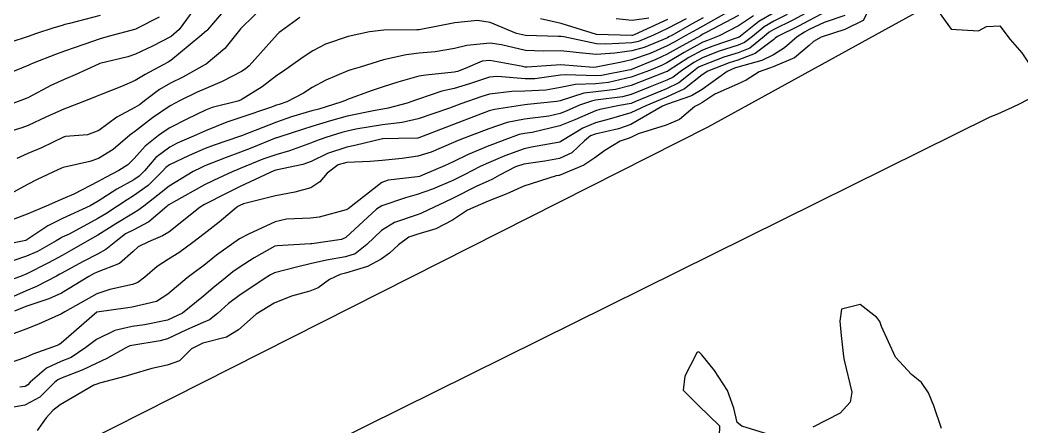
# Model space of a CAD drawing. Header units: metres. Extents: x 298520 to 308411, y 7433745 to 7450750.
# Drawn here: x 300471.4 to 300527.9, y 7446867.3 to 7446890.3 of the extents above; entities that cross this region are included whole.
import ezdxf

# ---------------------------------------------------------------- set-up
doc = ezdxf.new("R2010")
doc.units = ezdxf.units.M
doc.header["$LTSCALE"] = 10
for name, color, linetype in [('Curvas de Nivel 1m', 11, 'Continuous'), ('Curvas de Nivel 5m', 15, 'Continuous'), ('Vias Primárias', 230, 'Continuous')]:
    doc.layers.add(name, color=color, linetype=linetype)

msp = doc.modelspace()

# ---------------------------------------------------------------- linework, layer by layer
at = {"layer": 'Curvas de Nivel 1m', "flags": 128}
for points, elevation in [([(300485.792, 7446891.662), (300483.935, 7446889.852), (300483.856, 7446889.768), (300483.795, 7446889.691), (300482.962, 7446888.66), (300481.914, 7446887.779), (300481.808, 7446887.712), (300480.589, 7446887.043), (300479.897, 7446886.7), (300479.287, 7446886.351), (300478.5, 7446885.754), (300478.155, 7446885.483), (300477.879, 7446885.322), (300476.867, 7446884.776), (300475.865, 7446884.036), (300475.219, 7446883.79), (300473.979, 7446883.69), (300473.861, 7446883.658), (300472.618, 7446883.056), (300471.847, 7446882.737), (300471.23, 7446882.448)], 683), ([(300517.919, 7446891.281), (300515.942, 7446890.238), (300515.331, 7446889.924), (300514.155, 7446889.328), (300514.012, 7446889.249), (300513.931, 7446889.17), (300512.892, 7446888.367), (300511.913, 7446887.999), (300511.412, 7446887.856), (300510.207, 7446887.375), (300509.901, 7446887.175), (300508.904, 7446886.378), (300507.888, 7446885.912), (300506.722, 7446885.417), (300505.879, 7446885.032), (300504.648, 7446884.669), (300503.873, 7446884.468), (300503.158, 7446884.169), (300502.024, 7446883.468), (300501.93, 7446883.401), (300501.861, 7446883.371), (300500.265, 7446883.086), (300499.855, 7446882.992), (300498.754, 7446882.606), (300497.843, 7446882.215), (300497.373, 7446881.994), (300496.501, 7446881.54), (300495.83, 7446881.209), (300494.673, 7446880.713), (300493.821, 7446880.419), (300493.157, 7446880.24), (300491.815, 7446879.781), (300491.531, 7446879.594), (300489.797, 7446878), (300489.546, 7446877.872), (300487.883, 7446877.639), (300487.801, 7446877.631), (300485.918, 7446877.531), (300485.79, 7446877.496), (300484.618, 7446876.84), (300483.772, 7446876.308), (300483.412, 7446876.05), (300482.976, 7446875.698), (300482.308, 7446875.154), (300481.753, 7446874.681), (300480.575, 7446873.728), (300479.739, 7446873.325), (300478.429, 7446873.06), (300477.735, 7446872.97), (300476.75, 7446872.753), (300475.728, 7446872.244), (300475.127, 7446871.789), (300474.29, 7446871.226), (300473.711, 7446870.991), (300472.896, 7446870.627), (300471.991, 7446869.827), (300471.842, 7446869.678), (300471.691, 7446869.596), (300471.399, 7446869.543)], 673), ([(300519.518, 7446891.264), (300518.974, 7446890.239), (300517.937, 7446889.721), (300516.603, 7446889.3), (300516.175, 7446889.06), (300515.926, 7446888.817), (300515.101, 7446888.132), (300513.907, 7446887.617), (300513.687, 7446887.551), (300513.119, 7446887.338), (300512.376, 7446886.868), (300511.896, 7446886.642), (300510.606, 7446886.085), (300509.885, 7446885.597), (300509.743, 7446885.523), (300509.484, 7446885.384), (300508.619, 7446884.649), (300507.872, 7446884.334), (300506.284, 7446883.84), (300505.865, 7446883.634), (300505.718, 7446883.578), (300505.268, 7446883.436), (300504.405, 7446882.894), (300503.849, 7446882.492), (300503.223, 7446882.075), (300501.833, 7446881.497), (300501.808, 7446881.495), (300501.658, 7446881.473), (300499.827, 7446880.882), (300498.882, 7446880.45), (300497.818, 7446880.051), (300496.658, 7446879.537), (300495.807, 7446878.98), (300494.878, 7446878.483), (300493.799, 7446878.17), (300493.355, 7446878.017), (300492.757, 7446877.58), (300492.262, 7446877.109), (300491.781, 7446876.768), (300491.022, 7446876.354), (300489.768, 7446875.987), (300489.474, 7446875.916), (300488.875, 7446875.629), (300488.235, 7446875.159), (300487.756, 7446874.97), (300486.725, 7446874.679), (300485.749, 7446874.292), (300484.732, 7446873.675), (300483.734, 7446872.781), (300483.056, 7446872.37), (300481.726, 7446872.028), (300481.09, 7446871.719), (300480.402, 7446871.04), (300479.709, 7446870.79), (300478.842, 7446870.612), (300477.7, 7446870.265), (300477.319, 7446870.143), (300475.901, 7446869.778), (300475.747, 7446869.725), (300475.692, 7446869.708), (300475.568, 7446869.658), (300473.68, 7446868.552), (300473.257, 7446868.234), (300472.886, 7446867.818), (300472.384, 7446867.1)], 671), ([(300482.881, 7446890.763), (300481.987, 7446889.709), (300481.963, 7446889.68), (300481.932, 7446889.655), (300481.549, 7446889.336), (300479.915, 7446887.982), (300479.771, 7446887.884), (300479.488, 7446887.744), (300478.474, 7446887.185), (300477.899, 7446886.86), (300477.14, 7446886.522), (300475.887, 7446886.025), (300475.713, 7446885.955), (300475.283, 7446885.789), (300473.877, 7446885.241), (300472.895, 7446884.797), (300471.868, 7446884.312), (300471.518, 7446884.182), (300470.375, 7446883.845)], 684), ([(300515.947, 7446890.76), (300515.008, 7446890.254), (300513.937, 7446889.727), (300513.684, 7446889.584), (300513.395, 7446889.335), (300512.585, 7446888.682), (300511.919, 7446888.413), (300511.11, 7446888.167), (300509.908, 7446887.707), (300509.69, 7446887.598), (300509.41, 7446887.385), (300508.573, 7446886.716), (300507.893, 7446886.375), (300506.099, 7446885.641), (300505.884, 7446885.553), (300505.785, 7446885.53), (300505.238, 7446885.436), (300504.118, 7446885.211), (300503.88, 7446885.142), (300502.703, 7446884.633), (300501.871, 7446884.289), (300500.301, 7446883.927), (300499.867, 7446883.87), (300499.567, 7446883.802), (300498.761, 7446883.511), (300498.119, 7446883.257), (300497.857, 7446883.157), (300496.703, 7446882.684), (300495.844, 7446882.271), (300495.355, 7446882.04), (300494.243, 7446881.566), (300493.956, 7446881.445), (300493.831, 7446881.415), (300492.18, 7446881.236), (300491.828, 7446881.093), (300489.921, 7446879.618), (300489.812, 7446879.557), (300488.293, 7446879.15), (300487.807, 7446879.084), (300486.44, 7446879.021), (300485.805, 7446878.882), (300484.295, 7446878.18), (300483.795, 7446877.918), (300483.66, 7446877.826), (300483.48, 7446877.693), (300482.493, 7446876.992), (300481.774, 7446876.417), (300481.373, 7446876.112), (300480.833, 7446875.724), (300479.753, 7446874.792), (300479.104, 7446874.392), (300477.746, 7446874.057), (300477.489, 7446874.019), (300475.743, 7446873.787), (300473.725, 7446872.024), (300473.598, 7446871.938), (300473.235, 7446871.815), (300472.124, 7446871.419), (300471.714, 7446871.223), (300470.693, 7446870.861)], 674), ([(300511.262, 7446890.677), (300509.938, 7446889.926), (300509.588, 7446889.732), (300508.97, 7446889.39), (300508.31, 7446889.013), (300507.924, 7446888.808), (300506.956, 7446888.376), (300505.912, 7446888.022), (300505.435, 7446887.91), (300503.914, 7446887.598), (300503.774, 7446887.592), (300501.916, 7446887.728), (300500.025, 7446887.609), (300499.914, 7446887.612), (300499.777, 7446887.639), (300497.918, 7446887.985), (300497.492, 7446887.949), (300496.516, 7446887.534), (300496.092, 7446887.356), (300495.91, 7446887.319), (300494.31, 7446887.161), (300493.906, 7446887.089), (300492.72, 7446886.762), (300491.897, 7446886.496), (300491.228, 7446886.265), (300489.885, 7446885.783), (300489.775, 7446885.731), (300489.502, 7446885.624), (300488.272, 7446885.243), (300487.878, 7446885.132), (300486.724, 7446884.802), (300485.871, 7446884.51), (300483.897, 7446883.723), (300483.863, 7446883.712), (300483.848, 7446883.705), (300483.797, 7446883.691), (300482.359, 7446883.202), (300481.852, 7446883.007), (300480.954, 7446882.616), (300479.838, 7446882.093), (300479.634, 7446881.944), (300479.445, 7446881.744), (300478.642, 7446880.935), (300477.819, 7446880.345), (300477.454, 7446880.126), (300476.909, 7446879.769), (300476.252, 7446879.333), (300475.806, 7446879.065), (300474.181, 7446878.189), (300473.795, 7446878.004), (300473.668, 7446877.937), (300473.456, 7446877.813), (300472.402, 7446877.206), (300471.78, 7446876.939), (300470.951, 7446876.666)], 679), ([(300513.946, 7446890.671), (300513.1, 7446890.18), (300512.052, 7446889.349), (300511.984, 7446889.298), (300511.932, 7446889.275), (300510.498, 7446888.797), (300509.921, 7446888.561), (300509.15, 7446888.152), (300507.986, 7446887.399), (300507.936, 7446887.367), (300507.902, 7446887.351), (300507.814, 7446887.314), (300505.894, 7446886.57), (300505, 7446886.335), (300503.894, 7446886.215), (300503.222, 7446886.128), (300501.887, 7446885.712), (300501.693, 7446885.666), (300500.033, 7446885.498), (300499.883, 7446885.483), (300498.182, 7446885.215), (300497.879, 7446885.132), (300497.234, 7446884.887), (300495.871, 7446884.374), (300493.914, 7446883.62), (300493.863, 7446883.6), (300493.836, 7446883.597), (300492.763, 7446883.581), (300491.883, 7446883.569), (300491.863, 7446883.565), (300490.292, 7446883.177), (300489.855, 7446883.087), (300488.749, 7446882.731), (300487.843, 7446882.289), (300487.372, 7446882.112), (300485.835, 7446881.787), (300485.738, 7446881.758), (300485.526, 7446881.665), (300483.825, 7446880.866), (300483.034, 7446880.485), (300481.814, 7446879.86), (300481.581, 7446879.713), (300479.799, 7446878.301), (300479.454, 7446878.086), (300478.653, 7446877.751), (300478.072, 7446877.474), (300477.785, 7446877.2), (300477.015, 7446876.527), (300475.767, 7446876.033), (300475.588, 7446875.96), (300475.288, 7446875.787), (300473.753, 7446874.857), (300473.04, 7446874.527), (300471.746, 7446874.107), (300471.104, 7446873.84)], 676), ([(300511.945, 7446890.522), (300510.117, 7446889.559), (300509.934, 7446889.458), (300509.882, 7446889.432), (300509.794, 7446889.381), (300508.595, 7446888.722), (300507.917, 7446888.342), (300507.282, 7446888.04), (300505.903, 7446887.468), (300505.874, 7446887.46), (300505.741, 7446887.432), (300504.224, 7446887.131), (300503.908, 7446887.106), (300502.204, 7446887.171), (300501.908, 7446887.157), (300500.454, 7446886.942), (300499.904, 7446886.937), (300498.344, 7446887.078), (300497.906, 7446887.038), (300496.773, 7446886.658), (300495.896, 7446886.406), (300495.202, 7446886.241), (300493.886, 7446885.802), (300493.716, 7446885.741), (300493.245, 7446885.576), (300492.185, 7446885.282), (300491.879, 7446885.229), (300491.444, 7446885.162), (300489.875, 7446884.832), (300488.922, 7446884.58), (300487.869, 7446884.256), (300487.401, 7446884.111), (300486.008, 7446883.659), (300485.9, 7446883.622), (300485.862, 7446883.609), (300484.48, 7446883.054), (300483.85, 7446882.808), (300483.034, 7446882.509), (300481.838, 7446882.032), (300481.615, 7446881.934), (300481.173, 7446881.72), (300479.824, 7446880.887), (300479.182, 7446880.384), (300478.386, 7446879.754), (300478.054, 7446879.514), (300477.809, 7446879.365), (300476.812, 7446878.761), (300475.796, 7446878.135), (300475.205, 7446877.789), (300474.308, 7446877.279), (300473.78, 7446876.98), (300473.022, 7446876.569), (300471.764, 7446875.926), (300471.696, 7446875.899), (300471.538, 7446875.833), (300469.756, 7446875.187)], 678), ([(300487.188, 7446890.4), (300486.162, 7446889.658), (300486.029, 7446889.562), (300485.931, 7446889.472), (300484.331, 7446887.684), (300484.111, 7446887.486), (300483.908, 7446887.354), (300482.81, 7446886.79), (300481.893, 7446886.405), (300481.412, 7446886.195), (300480.449, 7446885.732), (300479.88, 7446885.422), (300478.885, 7446884.738), (300477.865, 7446883.962), (300477.749, 7446883.876), (300477.608, 7446883.763), (300476.657, 7446882.966), (300475.843, 7446882.46), (300475.341, 7446882.287), (300473.835, 7446881.936), (300473.741, 7446881.904), (300473.535, 7446881.813), (300472.378, 7446881.274), (300471.824, 7446880.982), (300469.858, 7446879.904)], 682), ([(300517.945, 7446890.513), (300516.777, 7446890.133), (300515.937, 7446889.73), (300515.661, 7446889.587), (300515.253, 7446889.317), (300514.545, 7446888.703), (300513.918, 7446888.304), (300513.261, 7446887.989), (300511.907, 7446887.599), (300511.714, 7446887.545), (300511.311, 7446887.359), (300509.893, 7446886.343), (300509.292, 7446885.983), (300507.884, 7446885.494), (300507.66, 7446885.403), (300505.872, 7446884.375), (300505.183, 7446884.123), (300503.867, 7446883.829), (300503.595, 7446883.723), (300503.248, 7446883.456), (300502.543, 7446882.772), (300501.848, 7446882.448), (300501.025, 7446882.302), (300499.842, 7446882.127), (300499.366, 7446881.979), (300498.458, 7446881.514), (300498.063, 7446881.285), (300497.83, 7446881.181), (300497.187, 7446880.89), (300495.819, 7446880.202), (300495.375, 7446879.997), (300494.453, 7446879.564), (300494.026, 7446879.352), (300493.81, 7446879.275), (300492.547, 7446878.841), (300491.801, 7446878.382), (300490.968, 7446877.602), (300490.321, 7446877.076), (300489.782, 7446876.902), (300488.692, 7446876.718), (300487.776, 7446876.5), (300487.078, 7446876.342), (300485.768, 7446876.004), (300485.536, 7446875.894), (300485.181, 7446875.669), (300483.753, 7446874.702), (300483.176, 7446874.269), (300482.548, 7446873.702), (300482.094, 7446873.352), (300481.738, 7446873.198), (300480.795, 7446872.786), (300479.728, 7446872.281), (300479.31, 7446872.161), (300477.724, 7446871.909), (300477.606, 7446871.879), (300477.38, 7446871.763), (300476.312, 7446871.176), (300475.71, 7446870.891), (300474.959, 7446870.537), (300473.696, 7446870.042), (300473.538, 7446869.969), (300473.359, 7446869.813), (300472.519, 7446868.988), (300471.68, 7446868.528), (300470.081, 7446868.258)], 672), ([(300512.791, 7446890.494), (300511.939, 7446889.938), (300510.854, 7446889.366), (300510.189, 7446889.116), (300509.927, 7446889.007), (300508.875, 7446888.434), (300507.91, 7446887.857), (300507.609, 7446887.703), (300506.924, 7446887.415), (300505.899, 7446887.043), (300504.611, 7446886.734), (300503.901, 7446886.671), (300502.742, 7446886.62), (300501.898, 7446886.466), (300501.069, 7446886.309), (300499.894, 7446886.246), (300499.165, 7446886.236), (300497.891, 7446886.076), (300497.461, 7446885.953), (300496.286, 7446885.536), (300495.881, 7446885.389), (300495.634, 7446885.297), (300493.874, 7446884.691), (300492.965, 7446884.486), (300491.87, 7446884.346), (300490.363, 7446884.107), (300489.867, 7446883.999), (300489.568, 7446883.921), (300488.666, 7446883.632), (300488.078, 7446883.42), (300487.858, 7446883.333), (300486.614, 7446882.89), (300485.848, 7446882.663), (300485.11, 7446882.405), (300483.836, 7446881.885), (300483.695, 7446881.831), (300483.371, 7446881.695), (300482.318, 7446881.215), (300481.825, 7446880.962), (300480.076, 7446879.996), (300479.814, 7446879.84), (300479.756, 7446879.798), (300479.698, 7446879.741), (300478.684, 7446878.872), (300477.799, 7446878.414), (300477.369, 7446878.193), (300476.812, 7446877.77), (300476.254, 7446877.308), (300475.782, 7446877.046), (300474.943, 7446876.625), (300473.765, 7446875.98), (300473.656, 7446875.92), (300473.46, 7446875.813), (300472.349, 7446875.232), (300471.754, 7446874.977), (300470.175, 7446874.282)], 677), ([(300479.252, 7446890.434), (300477.964, 7446889.76), (300477.941, 7446889.752), (300476.374, 7446889.33), (300475.927, 7446889.193), (300475.015, 7446888.884), (300473.92, 7446888.509), (300473.406, 7446888.327), (300472.146, 7446887.828), (300471.984, 7446887.757), (300471.911, 7446887.726), (300470.572, 7446887.175)], 686), ([(300475.94, 7446890.513), (300474.195, 7446890.066), (300473.935, 7446890.002), (300473.782, 7446889.963), (300473.309, 7446889.816), (300472.277, 7446889.479), (300471.928, 7446889.361), (300470.781, 7446888.985)], 687), ([(300508.992, 7446890.34), (300507.937, 7446889.782), (300507.157, 7446889.412), (300506.298, 7446889.054), (300505.926, 7446888.969), (300504.47, 7446888.899), (300503.928, 7446888.924), (300502.09, 7446889.31), (300501.932, 7446889.332), (300501.79, 7446889.331), (300499.932, 7446889.387), (300499.413, 7446889.505), (300497.939, 7446890.118), (300497.221, 7446890.246), (300495.939, 7446890.1), (300494.113, 7446889.746), (300493.934, 7446889.715), (300493.796, 7446889.71), (300491.934, 7446889.683), (300491.133, 7446889.602), (300489.93, 7446889.341), (300488.653, 7446888.905), (300487.922, 7446888.534), (300487.391, 7446888.172), (300486.679, 7446887.652), (300486.218, 7446887.347), (300485.905, 7446887.127), (300485.067, 7446886.501), (300483.884, 7446885.754), (300483.841, 7446885.733), (300483.699, 7446885.692), (300482.257, 7446885.328), (300481.878, 7446885.187), (300480.823, 7446884.676), (300479.867, 7446884.189), (300479.592, 7446884.016), (300479.219, 7446883.746), (300478.469, 7446883.139), (300477.843, 7446882.451), (300477.5, 7446882.102), (300476.976, 7446881.769), (300476.233, 7446881.371), (300475.827, 7446881.146), (300474.454, 7446880.435), (300473.817, 7446880.179), (300473.558, 7446880.07), (300473.02, 7446879.818), (300472.173, 7446879.462), (300471.808, 7446879.304), (300470.96, 7446878.998)], 681), ([(300507.942, 7446890.298), (300506.058, 7446889.428), (300505.968, 7446889.394), (300505.932, 7446889.384), (300503.933, 7446889.45), (300501.939, 7446890.066), (300500.776, 7446890.322)], 682), ([(300506.894, 7446890.367), (300505.941, 7446890.239), (300505.05, 7446890.331)], 683)]:
    msp.add_lwpolyline(points, dxfattribs=dict(at, elevation=elevation))
at = {"layer": 'Curvas de Nivel 5m', "flags": 128}
for points, elevation in [([(300528.01, 7446895.894), (300526.555, 7446895.728), (300526.004, 7446895.305), (300525.955, 7446895.239), (300525.928, 7446895.191), (300525.833, 7446893.343), (300525.823, 7446893.192), (300525.123, 7446892.041), (300523.962, 7446891.823), (300523.541, 7446891.632), (300522.891, 7446891.221), (300523.938, 7446889.742), (300525.479, 7446889.653), (300525.94, 7446889.89), (300526.691, 7446889.929), (300527.265, 7446889.17), (300527.922, 7446888.412), (300528.781, 7446887.151)], 670), ([(300481.576, 7446891.343), (300480.396, 7446889.733), (300479.929, 7446889.339), (300478.879, 7446888.794), (300477.919, 7446888.337), (300477.493, 7446888.188), (300475.913, 7446887.803), (300475.847, 7446887.781), (300474.53, 7446887.174), (300473.899, 7446886.91), (300473.143, 7446886.568), (300471.884, 7446885.889), (300471.844, 7446885.87), (300471.755, 7446885.831), (300470.402, 7446885.32)], 685), ([(300514.692, 7446890.576), (300513.942, 7446890.199), (300513.394, 7446889.88), (300512.735, 7446889.342), (300512.285, 7446888.989), (300511.925, 7446888.837), (300510.806, 7446888.48), (300509.914, 7446888.133), (300509.421, 7446887.874), (300508.729, 7446887.392), (300508.254, 7446887.042), (300507.898, 7446886.865), (300506.965, 7446886.485), (300505.889, 7446886.062), (300505.392, 7446885.933), (300503.887, 7446885.733), (300503.647, 7446885.692), (300502.98, 7446885.459), (300502.223, 7446885.123), (300501.878, 7446884.983), (300501.239, 7446884.842), (300499.875, 7446884.668), (300498.903, 7446884.479), (300497.869, 7446884.134), (300496.32, 7446883.543), (300495.994, 7446883.415), (300495.86, 7446883.359), (300494.6, 7446882.815), (300493.848, 7446882.579), (300492.965, 7446882.459), (300491.844, 7446882.344), (300491.167, 7446882.276), (300489.842, 7446882.222), (300489.367, 7446882.098), (300488.732, 7446881.631), (300488.326, 7446881.137), (300487.825, 7446880.803), (300486.914, 7446880.557), (300485.82, 7446880.351), (300484.02, 7446879.892), (300483.814, 7446879.808), (300483.735, 7446879.77), (300483.615, 7446879.692), (300482.644, 7446878.862), (300481.798, 7446878.196), (300481.167, 7446877.719), (300480.378, 7446877.137), (300479.778, 7446876.765), (300479.153, 7446876.366), (300478.444, 7446875.753), (300478.062, 7446875.455), (300477.759, 7446875.34), (300476.471, 7446875.058), (300475.753, 7446874.811), (300473.94, 7446873.807), (300473.742, 7446873.696), (300472.448, 7446873.11), (300471.733, 7446872.825), (300470.094, 7446872.222)], 675), ([(300509.943, 7446890.387), (300509.293, 7446890.033), (300508.179, 7446889.398), (300508.024, 7446889.307), (300507.931, 7446889.26), (300506.626, 7446888.716), (300505.919, 7446888.517), (300504.969, 7446888.388), (300503.922, 7446888.326), (300502.961, 7446888.421), (300501.924, 7446888.53), (300500.937, 7446888.498), (300499.923, 7446888.55), (300498.572, 7446888.868), (300497.927, 7446888.965), (300496.628, 7446888.831), (300495.924, 7446888.665), (300494.833, 7446888.467), (300493.921, 7446888.39), (300493.194, 7446888.304), (300491.917, 7446888.009), (300490.599, 7446887.61), (300490.079, 7446887.449), (300489.91, 7446887.397), (300488.662, 7446886.872), (300487.895, 7446886.451), (300487.397, 7446886.138), (300486.465, 7446885.654), (300486.035, 7446885.505), (300485.881, 7446885.454), (300485.539, 7446885.325), (300483.874, 7446884.756), (300483.075, 7446884.494), (300481.866, 7446884.018), (300481.204, 7446883.72), (300480.283, 7446883.307), (300479.853, 7446883.093), (300479.08, 7446882.512), (300478.425, 7446881.754), (300478.14, 7446881.447), (300477.828, 7446881.239), (300476.87, 7446880.722), (300475.816, 7446880.045), (300475.376, 7446879.787), (300473.805, 7446879.066), (300472.971, 7446878.649), (300471.793, 7446877.857), (300471.742, 7446877.831), (300470.134, 7446877.508)], 680), ([(300523.395, 7446867.214), (300522.958, 7446868.493), (300522.663, 7446869.225), (300522.277, 7446869.809), (300521.703, 7446870.259), (300520.802, 7446871.249), (300520.015, 7446872.981), (300519.915, 7446873.258), (300519.745, 7446873.485), (300518.809, 7446874.212), (300517.75, 7446873.952), (300517.665, 7446873.281), (300517.731, 7446872.463), (300517.869, 7446871.278), (300517.912, 7446871.077), (300518.333, 7446869.274), (300518.249, 7446868.712), (300517.681, 7446868.076), (300516.143, 7446867.303)], 670), ([(300513.666, 7446866.882), (300512.131, 7446867.353), (300511.879, 7446867.561), (300511.683, 7446868.357), (300511.332, 7446869.364), (300510.593, 7446870.482), (300509.883, 7446871.378), (300509.715, 7446871.543), (300509.595, 7446871.501), (300509.539, 7446871.382), (300508.922, 7446870.167), (300508.825, 7446869.389), (300509.684, 7446868.512), (300510.866, 7446867.368), (300510.833, 7446866.191)], 670)]:
    msp.add_lwpolyline(points, dxfattribs=dict(at, elevation=elevation))
at = {"layer": 'Vias Primárias', "elevation": 673.731}
for points in [[(300390.104, 7446849.696), (300399.395, 7446837.794, 0.282905), (300409.216, 7446834.135, 0.095259), (300416.672, 7446837.155), (300461.555, 7446859.638), (300510.229, 7446884.247), (300526.862, 7446893.393, 0.113218), (300534.8, 7446900.472, 0.089044)], [(300532.505, 7446888.436, -0.064846), (300526.13, 7446884.774), (300483.1, 7446863.47), (300465.357, 7446853.755), (300447.679, 7446844.456), (300423.988, 7446832.684, 0.068237), (300418.481, 7446828.937, 0.140039), (300415.642, 7446824.399, 0.181038), (300416.353, 7446815.259, 0.04109), (300417.882, 7446812.576), (300442.396, 7446783.382), (300436.858, 7446778.732), (300423.308, 7446795.797), (300414.07, 7446807.566), (300384.757, 7446843.988)]]:
    msp.add_lwpolyline(points, format="xyb", dxfattribs=at)

doc.saveas('drawing.dxf')
